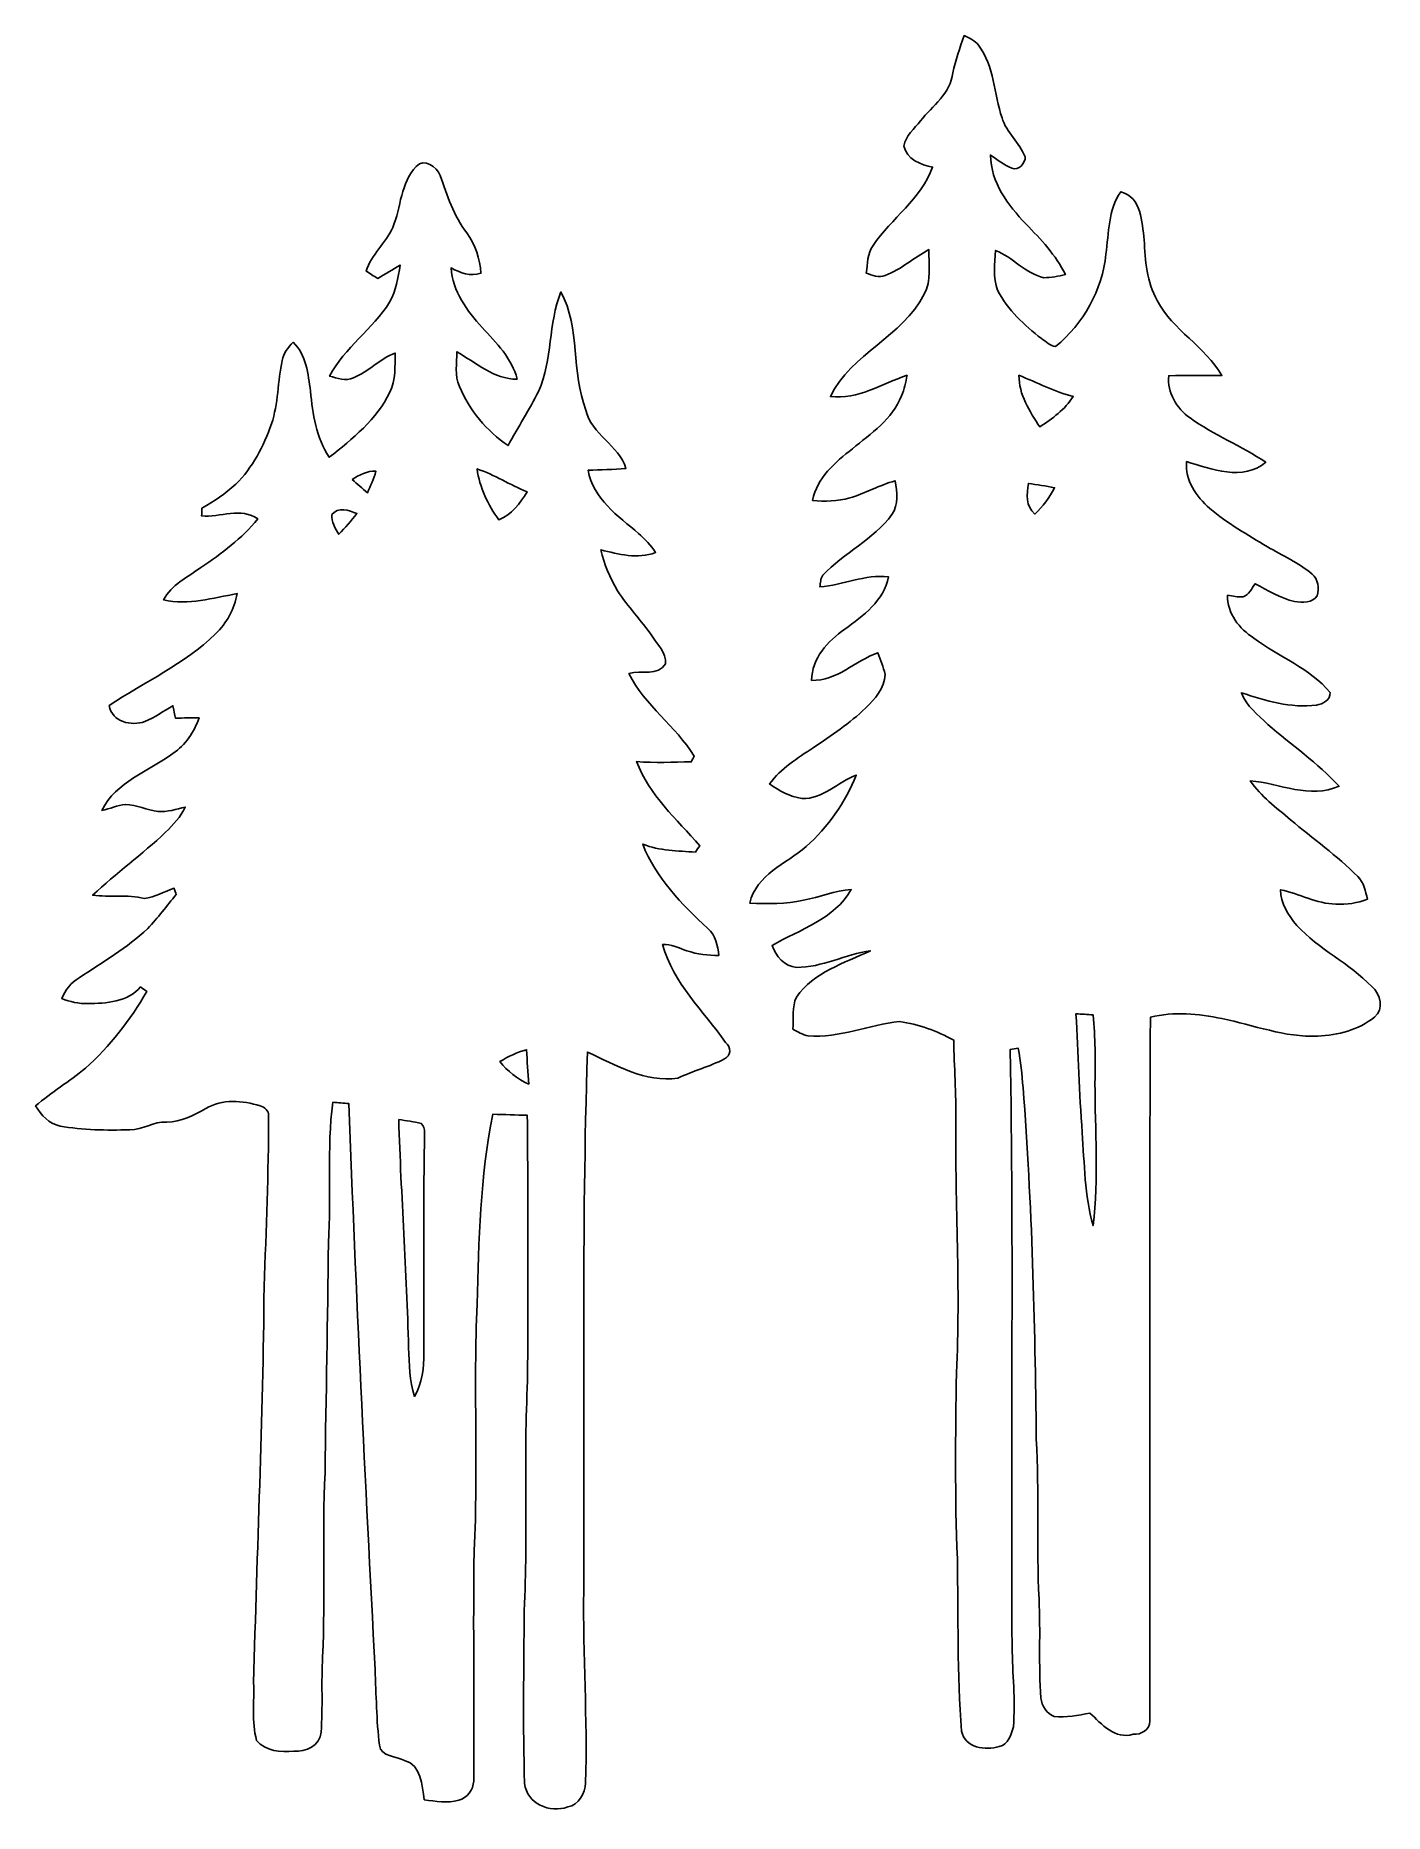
# Model space of a CAD drawing. Header units: centimetres. Extents: x -10.9 to 12.9, y -15.7 to 15.7.
import ezdxf

# ---------------------------------------------------------------- set-up
doc = ezdxf.new("R2010")
doc.units = ezdxf.units.CM
doc.header["$MEASUREMENT"] = 0
doc.layers.add('Layer 1', color=7, linetype='Continuous')

msp = doc.modelspace()

# ---------------------------------------------------------------- linework, layer by layer
at = {"layer": 'Layer 1', "color": 250}
for points, knots in [([(5.45747, 15.68838), (5.5439, 15.64322), (5.65079, 15.60336), (5.70865, 15.51693), (5.70865, 15.51693), (5.99052, 15.14792), (5.9817, 14.66003), (6.12528, 14.23599), (6.12528, 14.23599), (6.20077, 13.97706), (6.43255, 13.79996), (6.53062, 13.55266), (6.53062, 13.55266), (6.54544, 13.43977), (6.41209, 13.29514), (6.29497, 13.34946), (6.29497, 13.34946), (6.15632, 13.40203), (6.04449, 13.50257), (5.92032, 13.58018), (5.92032, 13.58018), (5.92702, 13.09934), (6.22829, 12.7), (6.54579, 12.36662), (6.54579, 12.36662), (6.80967, 12.09675), (7.07284, 11.81629), (7.24323, 11.47551), (7.24323, 11.47551), (7.11835, 11.44693), (6.98994, 11.42118), (6.86223, 11.41871), (6.86223, 11.41871), (6.53415, 11.49315), (6.31825, 11.78031), (6.01098, 11.90061), (6.01098, 11.90061), (5.99828, 11.66636), (5.95559, 11.42224), (6.04661, 11.19752), (6.04661, 11.19752), (6.22547, 10.8518), (6.5151, 10.57981), (6.82131, 10.34697), (6.82131, 10.34697), (6.89575, 10.29264), (6.97195, 10.21927), (7.06896, 10.20833), (7.06896, 10.20833), (7.55791, 10.60838), (7.89728, 11.20316), (7.95479, 11.83711), (7.95479, 11.83711), (8.00841, 12.20893), (7.99712, 12.61286), (8.21725, 12.93495), (8.21725, 12.93495), (8.59331, 12.83723), (8.58696, 12.39802), (8.63212, 12.08793), (8.63212, 12.08793), (8.64411, 11.7221), (8.6801, 11.34145), (8.86178, 11.01513), (8.86178, 11.01513), (9.13941, 10.49443), (9.70633, 10.20339), (10.00196, 9.69786), (10.00196, 9.69786), (9.68939, 9.6901), (9.37648, 9.69751), (9.06392, 9.69151), (9.06392, 9.69151), (9.03817, 9.39412), (9.2015, 9.11437), (9.43998, 8.94821), (9.43998, 8.94821), (9.85979, 8.64411), (10.3505, 8.45749), (10.77701, 8.16469), (10.77701, 8.16469), (10.37661, 7.83096), (9.81463, 8.04227), (9.3793, 8.17668), (9.3793, 8.17668), (9.34861, 7.84895), (9.55146, 7.55897), (9.78747, 7.35365), (9.78747, 7.35365), (10.09685, 7.08731), (10.45598, 6.88728), (10.80417, 6.67702), (10.80417, 6.67702), (11.06911, 6.52039), (11.35733, 6.39586), (11.59298, 6.19442), (11.59298, 6.19442), (11.70481, 6.10588), (11.71504, 5.9436), (11.68435, 5.81378), (11.68435, 5.81378), (11.60145, 5.67972), (11.42153, 5.69101), (11.2843, 5.71288), (11.2843, 5.71288), (11.03312, 5.76827), (10.81299, 5.90973), (10.58651, 6.02474), (10.58651, 6.02474), (10.52901, 5.93866), (10.48103, 5.83036), (10.37696, 5.79191), (10.37696, 5.79191), (10.28418, 5.78485), (10.19246, 5.80954), (10.10109, 5.82013), (10.10109, 5.82013), (10.09332, 5.50192), (10.30993, 5.22781), (10.56781, 5.06554), (10.56781, 5.06554), (11.00173, 4.72511), (11.55735, 4.54237), (11.91048, 4.10492), (11.91048, 4.10492), (11.92318, 3.97298), (11.78101, 3.9049), (11.67201, 3.88514), (11.67201, 3.88514), (11.21727, 3.82587), (10.77277, 3.96134), (10.34732, 4.10351), (10.34732, 4.10351), (10.42705, 3.86539), (10.64154, 3.71546), (10.81158, 3.54401), (10.81158, 3.54401), (11.23174, 3.18311), (11.69035, 2.8642), (12.06817, 2.45498), (12.06817, 2.45498), (11.55876, 2.22497), (11.01866, 2.50508), (10.50255, 2.55164), (10.50255, 2.55164), (10.68917, 2.27506), (10.96045, 2.0768), (11.21198, 1.86408), (11.21198, 1.86408), (11.60886, 1.53176), (12.0336, 1.23119), (12.39837, 0.86184), (12.39837, 0.86184), (12.50703, 0.75777), (12.5349, 0.60501), (12.56982, 0.46461), (12.56982, 0.46461), (12.39414, 0.39441), (12.20258, 0.36301), (12.01385, 0.37747), (12.01385, 0.37747), (11.67024, 0.38029), (11.36615, 0.56021), (11.0363, 0.62936), (11.0363, 0.62936), (11.04089, 0.38947), (11.17177, 0.17815), (11.32381, 0.00035), (11.32381, 0.00035), (11.71046, -0.42263), (12.25127, -0.66463), (12.64461, -1.07879), (12.64461, -1.07879), (12.79878, -1.20191), (12.86933, -1.48449), (12.69294, -1.61643), (12.69294, -1.61643), (12.41354, -1.84185), (12.0463, -1.93357), (11.69352, -1.95016), (11.69352, -1.95016), (11.11074, -1.97944), (10.56322, -1.75331), (10.00125, -1.64218), (10.00125, -1.64218), (9.58815, -1.55152), (9.1567, -1.51553), (8.74219, -1.61678), (8.74219, -1.61678), (8.71573, -5.75239), (8.73936, -9.88907), (8.73125, -14.02503), (8.73125, -14.02503), (8.73972, -14.17884), (8.57426, -14.26986), (8.43562, -14.25857), (8.43562, -14.25857), (8.11706, -14.35806), (7.87788, -14.07619), (7.67433, -13.88428), (7.67433, -13.88428), (7.46725, -13.92555), (7.25346, -13.96224), (7.04321, -13.94707), (7.04321, -13.94707), (6.91444, -13.89204), (6.82519, -13.75798), (6.81002, -13.6204), (6.81002, -13.6204), (6.76487, -13.04008), (6.80579, -12.45764), (6.77721, -11.87697), (6.77721, -11.87697), (6.72924, -10.9347), (6.78356, -9.99102), (6.72888, -9.0491), (6.72888, -9.0491), (6.70807, -6.98429), (6.65304, -4.91878), (6.49605, -2.85891), (6.49605, -2.85891), (6.47241, -2.62714), (6.45795, -2.3943), (6.40997, -2.16606), (6.40997, -2.16606), (6.36305, -2.17205), (6.31613, -2.17805), (6.26992, -2.1844), (6.26992, -2.1844), (6.33201, -5.69489), (6.27627, -9.20715), (6.30132, -12.71799), (6.30132, -12.71799), (6.30908, -13.18683), (6.36164, -13.65603), (6.3246, -14.12487), (6.3246, -14.12487), (6.29038, -14.26386), (6.23182, -14.4399), (6.07554, -14.47482), (6.07554, -14.47482), (5.83247, -14.54961), (5.46735, -14.49811), (5.41055, -14.20424), (5.41055, -14.20424), (5.32906, -13.19424), (5.35587, -12.17754), (5.33612, -11.16471), (5.33612, -11.16471), (5.29026, -10.07251), (5.30472, -8.97819), (5.32024, -7.88564), (5.32024, -7.88564), (5.39609, -6.40362), (5.29308, -4.9216), (5.30931, -3.43958), (5.30931, -3.43958), (5.31671, -2.9658), (5.27932, -2.49343), (5.27191, -2.02036), (5.27191, -2.02036), (4.97522, -1.86231), (4.65102, -1.7399), (4.31765, -1.69439), (4.31765, -1.69439), (3.77543, -1.74872), (3.2579, -1.99143), (2.70439, -1.94627), (2.70439, -1.94627), (2.60667, -1.92723), (2.52095, -1.87325), (2.43452, -1.82704), (2.43452, -1.82704), (2.45992, -1.64183), (2.41124, -1.43651), (2.49943, -1.26436), (2.49943, -1.26436), (2.80247, -0.81986), (3.34186, -0.66675), (3.80436, -0.44556), (3.80436, -0.44556), (3.36162, -0.50871), (2.9524, -0.74154), (2.49802, -0.73942), (2.49802, -0.73942), (2.28318, -0.72425), (2.13889, -0.54222), (2.06904, -0.35278), (2.06904, -0.35278), (2.55976, -0.06632), (3.16548, 0.10478), (3.46534, 0.63324), (3.46534, 0.63324), (3.17712, 0.61313), (2.90548, 0.49989), (2.62326, 0.44662), (2.62326, 0.44662), (2.31281, 0.37465), (1.99143, 0.37782), (1.67499, 0.39441), (1.67499, 0.39441), (1.79035, 0.90099), (2.31528, 1.08303), (2.66771, 1.38994), (2.66771, 1.38994), (3.05117, 1.73496), (3.36621, 2.16817), (3.55283, 2.65077), (3.55283, 2.65077), (3.22439, 2.53118), (2.96439, 2.22144), (2.59327, 2.23908), (2.59327, 2.23908), (2.38231, 2.27013), (2.19604, 2.37596), (2.02459, 2.49555), (2.02459, 2.49555), (2.22144, 2.77283), (2.51742, 2.9464), (2.79365, 3.13302), (2.79365, 3.13302), (3.11679, 3.34469), (3.43535, 3.56694), (3.71898, 3.83046), (3.71898, 3.83046), (3.88479, 3.99274), (4.05024, 4.18077), (4.06294, 4.42595), (4.06294, 4.42595), (4.03154, 4.55718), (3.97898, 4.68171), (3.931, 4.8073), (3.931, 4.8073), (3.53272, 4.66513), (3.21451, 4.30671), (2.76542, 4.32012), (2.76542, 4.32012), (2.76789, 4.71099), (3.05153, 5.00909), (3.34892, 5.22252), (3.34892, 5.22252), (3.6703, 5.45888), (4.05024, 5.72594), (4.12186, 6.14821), (4.12186, 6.14821), (3.70346, 6.19231), (3.3207, 6.00075), (2.91112, 5.96971), (2.91112, 5.96971), (2.92453, 6.03814), (2.91853, 6.11717), (2.96404, 6.17432), (2.96404, 6.17432), (3.33657, 6.56802), (3.85621, 6.80544), (4.18253, 7.24535), (4.18253, 7.24535), (4.30459, 7.41786), (4.27284, 7.64293), (4.23757, 7.83872), (4.23757, 7.83872), (3.96205, 7.76217), (3.71158, 7.61788), (3.43747, 7.5371), (3.43747, 7.5371), (3.22404, 7.47995), (3.00108, 7.46513), (2.78201, 7.49371), (2.78201, 7.49371), (2.85785, 7.88811), (3.18276, 8.16963), (3.48544, 8.40246), (3.48544, 8.40246), (3.80965, 8.67163), (4.19171, 8.92634), (4.34904, 9.33697), (4.34904, 9.33697), (4.40055, 9.45162), (4.42948, 9.57509), (4.44923, 9.69857), (4.44923, 9.69857), (4.00579, 9.55534), (3.58528, 9.26147), (3.09739, 9.32427), (3.09739, 9.32427), (3.46393, 10.08662), (4.37197, 10.3759), (4.74839, 11.12908), (4.74839, 11.12908), (4.88774, 11.36579), (4.82494, 11.65613), (4.83482, 11.91613), (4.83482, 11.91613), (4.57235, 11.77396), (4.34552, 11.56723), (4.06576, 11.45822), (4.06576, 11.45822), (3.95287, 11.40707), (3.83611, 11.46175), (3.72957, 11.50091), (3.72957, 11.50091), (3.75214, 11.66424), (3.74897, 11.84769), (3.84881, 11.98915), (3.84881, 11.98915), (4.17618, 12.4654), (4.69688, 12.80866), (4.90008, 13.36887), (4.90008, 13.36887), (4.69512, 13.41014), (4.4323, 13.5068), (4.39491, 13.74069), (4.39491, 13.74069), (4.42383, 13.92167), (4.57906, 14.04655), (4.68701, 14.18519), (4.68701, 14.18519), (4.90149, 14.44872), (5.21511, 14.6685), (5.25639, 15.03116), (5.25639, 15.03116), (5.30966, 15.25411), (5.37669, 15.47389), (5.45747, 15.68838), (5.45747, 15.68838), (5.45747, 15.68838), (5.45747, 15.68838), (5.45747, 15.68838)], [0, 0, 0, 0, 0.00925926, 0.00925926, 0.00925926, 0.00925926, 0.01851852, 0.01851852, 0.01851852, 0.01851852, 0.02777778, 0.02777778, 0.02777778, 0.02777778, 0.03703704, 0.03703704, 0.03703704, 0.03703704, 0.0462963, 0.0462963, 0.0462963, 0.0462963, 0.05555556, 0.05555556, 0.05555556, 0.05555556, 0.06481481, 0.06481481, 0.06481481, 0.06481481, 0.07407407, 0.07407407, 0.07407407, 0.07407407, 0.08333333, 0.08333333, 0.08333333, 0.08333333, 0.09259259, 0.09259259, 0.09259259, 0.09259259, 0.10185185, 0.10185185, 0.10185185, 0.10185185, 0.11111111, 0.11111111, 0.11111111, 0.11111111, 0.12037037, 0.12037037, 0.12037037, 0.12037037, 0.12962963, 0.12962963, 0.12962963, 0.12962963, 0.13888889, 0.13888889, 0.13888889, 0.13888889, 0.14814815, 0.14814815, 0.14814815, 0.14814815, 0.15740741, 0.15740741, 0.15740741, 0.15740741, 0.16666667, 0.16666667, 0.16666667, 0.16666667, 0.17592593, 0.17592593, 0.17592593, 0.17592593, 0.18518519, 0.18518519, 0.18518519, 0.18518519, 0.19444444, 0.19444444, 0.19444444, 0.19444444, 0.2037037, 0.2037037, 0.2037037, 0.2037037, 0.21296296, 0.21296296, 0.21296296, 0.21296296, 0.22222222, 0.22222222, 0.22222222, 0.22222222, 0.23148148, 0.23148148, 0.23148148, 0.23148148, 0.24074074, 0.24074074, 0.24074074, 0.24074074, 0.25, 0.25, 0.25, 0.25, 0.25925926, 0.25925926, 0.25925926, 0.25925926, 0.26851852, 0.26851852, 0.26851852, 0.26851852, 0.27777778, 0.27777778, 0.27777778, 0.27777778, 0.28703704, 0.28703704, 0.28703704, 0.28703704, 0.2962963, 0.2962963, 0.2962963, 0.2962963, 0.30555556, 0.30555556, 0.30555556, 0.30555556, 0.31481481, 0.31481481, 0.31481481, 0.31481481, 0.32407407, 0.32407407, 0.32407407, 0.32407407, 0.33333333, 0.33333333, 0.33333333, 0.33333333, 0.34259259, 0.34259259, 0.34259259, 0.34259259, 0.35185185, 0.35185185, 0.35185185, 0.35185185, 0.36111111, 0.36111111, 0.36111111, 0.36111111, 0.37037037, 0.37037037, 0.37037037, 0.37037037, 0.37962963, 0.37962963, 0.37962963, 0.37962963, 0.38888889, 0.38888889, 0.38888889, 0.38888889, 0.39814815, 0.39814815, 0.39814815, 0.39814815, 0.40740741, 0.40740741, 0.40740741, 0.40740741, 0.41666667, 0.41666667, 0.41666667, 0.41666667, 0.42592593, 0.42592593, 0.42592593, 0.42592593, 0.43518519, 0.43518519, 0.43518519, 0.43518519, 0.44444444, 0.44444444, 0.44444444, 0.44444444, 0.4537037, 0.4537037, 0.4537037, 0.4537037, 0.46296296, 0.46296296, 0.46296296, 0.46296296, 0.47222222, 0.47222222, 0.47222222, 0.47222222, 0.48148148, 0.48148148, 0.48148148, 0.48148148, 0.49074074, 0.49074074, 0.49074074, 0.49074074, 0.5, 0.5, 0.5, 0.5, 0.50925926, 0.50925926, 0.50925926, 0.50925926, 0.51851852, 0.51851852, 0.51851852, 0.51851852, 0.52777778, 0.52777778, 0.52777778, 0.52777778, 0.53703704, 0.53703704, 0.53703704, 0.53703704, 0.5462963, 0.5462963, 0.5462963, 0.5462963, 0.55555556, 0.55555556, 0.55555556, 0.55555556, 0.56481481, 0.56481481, 0.56481481, 0.56481481, 0.57407407, 0.57407407, 0.57407407, 0.57407407, 0.58333333, 0.58333333, 0.58333333, 0.58333333, 0.59259259, 0.59259259, 0.59259259, 0.59259259, 0.60185185, 0.60185185, 0.60185185, 0.60185185, 0.61111111, 0.61111111, 0.61111111, 0.61111111, 0.62037037, 0.62037037, 0.62037037, 0.62037037, 0.62962963, 0.62962963, 0.62962963, 0.62962963, 0.63888889, 0.63888889, 0.63888889, 0.63888889, 0.64814815, 0.64814815, 0.64814815, 0.64814815, 0.65740741, 0.65740741, 0.65740741, 0.65740741, 0.66666667, 0.66666667, 0.66666667, 0.66666667, 0.67592593, 0.67592593, 0.67592593, 0.67592593, 0.68518519, 0.68518519, 0.68518519, 0.68518519, 0.69444444, 0.69444444, 0.69444444, 0.69444444, 0.7037037, 0.7037037, 0.7037037, 0.7037037, 0.71296296, 0.71296296, 0.71296296, 0.71296296, 0.72222222, 0.72222222, 0.72222222, 0.72222222, 0.73148148, 0.73148148, 0.73148148, 0.73148148, 0.74074074, 0.74074074, 0.74074074, 0.74074074, 0.75, 0.75, 0.75, 0.75, 0.75925926, 0.75925926, 0.75925926, 0.75925926, 0.76851852, 0.76851852, 0.76851852, 0.76851852, 0.77777778, 0.77777778, 0.77777778, 0.77777778, 0.78703704, 0.78703704, 0.78703704, 0.78703704, 0.7962963, 0.7962963, 0.7962963, 0.7962963, 0.80555556, 0.80555556, 0.80555556, 0.80555556, 0.81481481, 0.81481481, 0.81481481, 0.81481481, 0.82407407, 0.82407407, 0.82407407, 0.82407407, 0.83333333, 0.83333333, 0.83333333, 0.83333333, 0.84259259, 0.84259259, 0.84259259, 0.84259259, 0.85185185, 0.85185185, 0.85185185, 0.85185185, 0.86111111, 0.86111111, 0.86111111, 0.86111111, 0.87037037, 0.87037037, 0.87037037, 0.87037037, 0.87962963, 0.87962963, 0.87962963, 0.87962963, 0.88888889, 0.88888889, 0.88888889, 0.88888889, 0.89814815, 0.89814815, 0.89814815, 0.89814815, 0.90740741, 0.90740741, 0.90740741, 0.90740741, 0.91666667, 0.91666667, 0.91666667, 0.91666667, 0.92592593, 0.92592593, 0.92592593, 0.92592593, 0.93518519, 0.93518519, 0.93518519, 0.93518519, 0.94444444, 0.94444444, 0.94444444, 0.94444444, 0.9537037, 0.9537037, 0.9537037, 0.9537037, 0.96296296, 0.96296296, 0.96296296, 0.96296296, 0.97222222, 0.97222222, 0.97222222, 0.97222222, 0.98148148, 0.98148148, 0.98148148, 0.98148148, 1, 1, 1, 1]), ([(-4.20934, 13.38157), (-4.06718, 13.53573), (-3.84845, 13.37733), (-3.78531, 13.22317), (-3.78531, 13.22317), (-3.66395, 12.87039), (-3.54718, 12.50809), (-3.31541, 12.20823), (-3.31541, 12.20823), (-3.16618, 11.99833), (-3.08187, 11.75456), (-3.0674, 11.49703), (-3.0674, 11.49703), (-3.25226, 11.43388), (-3.43112, 11.50691), (-3.59375, 11.59192), (-3.59375, 11.59192), (-3.56129, 11.18094), (-3.31505, 10.8331), (-3.04236, 10.53994), (-3.04236, 10.53994), (-2.79682, 10.27148), (-2.51601, 9.99666), (-2.42782, 9.63083), (-2.42782, 9.63083), (-2.83492, 9.62801), (-3.15701, 9.92223), (-3.49109, 10.11414), (-3.49109, 10.11414), (-3.48968, 9.91129), (-3.53342, 9.69504), (-3.44593, 9.50313), (-3.44593, 9.50313), (-3.26708, 9.08438), (-2.96616, 8.71396), (-2.58727, 8.45996), (-2.58727, 8.45996), (-2.41194, 8.78346), (-2.21227, 9.09391), (-2.04682, 9.42269), (-2.04682, 9.42269), (-1.80269, 9.97656), (-1.88101, 10.61332), (-1.65594, 11.17036), (-1.65594, 11.17036), (-1.30916, 10.5283), (-1.47743, 9.75536), (-1.21426, 9.08509), (-1.21426, 9.08509), (-1.12219, 8.65152), (-0.63041, 8.47407), (-0.51047, 8.05744), (-0.51047, 8.05744), (-0.73201, 8.03522), (-0.95426, 8.03204), (-1.17651, 8.02464), (-1.17651, 8.02464), (-1.08656, 7.52792), (-0.6477, 7.2136), (-0.28575, 6.91021), (-0.28575, 6.91021), (-0.1711, 6.8132), (-0.06844, 6.70207), (0.0127, 6.57507), (0.0127, 6.57507), (-0.30833, 6.45019), (-0.635, 6.54756), (-0.95321, 6.62058), (-0.95321, 6.62058), (-0.8957, 6.36623), (-0.78599, 6.12704), (-0.65899, 5.90021), (-0.65899, 5.90021), (-0.47484, 5.61975), (-0.23989, 5.37704), (-0.04763, 5.10223), (-0.04763, 5.10223), (0.04939, 4.95124), (0.20003, 4.81048), (0.18979, 4.61363), (0.18979, 4.61363), (0.06068, 4.39314), (-0.24165, 4.50215), (-0.45544, 4.44183), (-0.45544, 4.44183), (-0.17604, 3.87597), (0.36759, 3.51614), (0.69532, 2.98662), (0.69532, 2.98662), (0.67733, 2.95204), (0.66005, 2.91782), (0.64276, 2.88325), (0.64276, 2.88325), (0.32138, 2.88678), (-0.00141, 2.85679), (-0.32209, 2.89172), (-0.32209, 2.89172), (-0.10125, 2.29623), (0.38664, 1.87254), (0.7934, 1.40653), (0.7934, 1.40653), (0.76764, 1.36843), (0.7426, 1.32997), (0.71755, 1.29152), (0.71755, 1.29152), (0.40323, 1.3141), (0.08326, 1.31727), (-0.21343, 1.43334), (-0.21343, 1.43334), (0.01976, 0.83996), (0.47554, 0.37359), (0.9338, -0.05468), (0.9338, -0.05468), (1.07738, -0.1711), (1.10984, -0.35489), (1.12924, -0.52952), (1.12924, -0.52952), (0.93945, -0.52776), (0.74683, -0.51118), (0.56762, -0.4445), (0.56762, -0.4445), (0.4258, -0.40181), (0.28963, -0.32703), (0.13758, -0.3362), (0.13758, -0.3362), (0.32279, -1.01953), (0.85831, -1.50424), (1.24989, -2.06516), (1.24989, -2.06516), (1.35396, -2.14277), (1.34232, -2.30364), (1.22767, -2.35373), (1.22767, -2.35373), (0.96344, -2.48849), (0.67345, -2.56575), (0.40464, -2.6924), (0.40464, -2.6924), (-0.16722, -2.77601), (-0.68827, -2.46098), (-1.18745, -2.23203), (-1.18745, -2.23203), (-1.29046, -5.39644), (-1.24037, -8.56368), (-1.25307, -11.72986), (-1.25307, -11.72986), (-1.26824, -12.85946), (-1.18569, -13.98834), (-1.21991, -15.11794), (-1.21991, -15.11794), (-1.23119, -15.30421), (-1.33668, -15.50635), (-1.53635, -15.54057), (-1.53635, -15.54057), (-1.84714, -15.65451), (-2.25954, -15.48095), (-2.29517, -15.12958), (-2.29517, -15.12958), (-2.33045, -14.11464), (-2.30964, -13.09758), (-2.30258, -12.08229), (-2.30258, -12.08229), (-2.23767, -10.73079), (-2.31528, -9.37683), (-2.24331, -8.02569), (-2.24331, -8.02569), (-2.23943, -6.46606), (-2.23273, -4.90608), (-2.24825, -3.34645), (-2.24825, -3.34645), (-2.45181, -3.33975), (-2.65501, -3.3341), (-2.85821, -3.32916), (-2.85821, -3.32916), (-3.08151, -4.42736), (-3.10303, -5.5566), (-3.13443, -6.67385), (-3.13443, -6.67385), (-3.19899, -8.12271), (-3.11397, -9.57474), (-3.18488, -11.02395), (-3.18488, -11.02395), (-3.20957, -12.37686), (-3.17853, -13.73011), (-3.1944, -15.08337), (-3.1944, -15.08337), (-3.19758, -15.23612), (-3.31153, -15.38041), (-3.45899, -15.42027), (-3.45899, -15.42027), (-3.65619, -15.48024), (-3.86715, -15.44179), (-4.06718, -15.41392), (-4.06718, -15.41392), (-4.10175, -15.16592), (-4.11903, -14.79726), (-4.41607, -14.72212), (-4.41607, -14.72212), (-4.55789, -14.64345), (-4.83306, -14.66109), (-4.85458, -14.45154), (-4.85458, -14.45154), (-4.91243, -14.00916), (-4.91173, -13.56148), (-4.9336, -13.11698), (-4.9336, -13.11698), (-5.10505, -9.79205), (-5.27614, -6.46642), (-5.39362, -3.13902), (-5.39362, -3.13902), (-5.48887, -3.13126), (-5.58377, -3.1242), (-5.67831, -3.1175), (-5.67831, -3.1175), (-5.79014, -3.937), (-5.69807, -4.76885), (-5.75663, -5.59259), (-5.75663, -5.59259), (-5.76615, -6.94443), (-5.80108, -8.29557), (-5.81448, -9.64741), (-5.81448, -9.64741), (-5.86846, -10.72903), (-5.80954, -11.81276), (-5.85929, -12.89473), (-5.85929, -12.89473), (-5.88433, -13.33676), (-5.85223, -13.78162), (-5.8861, -14.22365), (-5.8861, -14.22365), (-5.89703, -14.45613), (-6.15844, -14.58031), (-6.36658, -14.55702), (-6.36658, -14.55702), (-6.60188, -14.57643), (-6.85941, -14.56126), (-7.02451, -14.36617), (-7.02451, -14.36617), (-7.11235, -14.03773), (-7.06226, -13.68778), (-7.07602, -13.35264), (-7.07602, -13.35264), (-7.01569, -11.02395), (-6.91021, -8.69632), (-6.89081, -6.36693), (-6.89081, -6.36693), (-6.85306, -5.36328), (-6.81461, -4.35963), (-6.81038, -3.35527), (-6.81038, -3.35527), (-6.80967, -3.26919), (-6.87811, -3.19899), (-6.95925, -3.18135), (-6.95925, -3.18135), (-7.26969, -3.08575), (-7.63094, -3.05082), (-7.91951, -3.22862), (-7.91951, -3.22862), (-8.13047, -3.35209), (-8.35519, -3.46569), (-8.60637, -3.46745), (-8.60637, -3.46745), (-8.83814, -3.45087), (-9.03146, -3.60821), (-9.26148, -3.60257), (-9.26148, -3.60257), (-9.6714, -3.61209), (-10.08627, -3.60998), (-10.49055, -3.53589), (-10.49055, -3.53589), (-10.68529, -3.49956), (-10.82604, -3.34398), (-10.922, -3.17994), (-10.922, -3.17994), (-10.63978, -2.94358), (-10.32616, -2.7492), (-10.04182, -2.51636), (-10.04182, -2.51636), (-9.61178, -2.12725), (-9.24842, -1.66652), (-8.96056, -1.16346), (-8.96056, -1.16346), (-8.99724, -1.1363), (-9.03358, -1.10984), (-9.06956, -1.08303), (-9.06956, -1.08303), (-9.29675, -1.34832), (-9.67528, -1.37619), (-10.00125, -1.37654), (-10.00125, -1.37654), (-10.15929, -1.38395), (-10.31205, -1.34338), (-10.4588, -1.29046), (-10.4588, -1.29046), (-10.40306, -1.13559), (-10.293, -1.01141), (-10.15436, -0.92357), (-10.15436, -0.92357), (-9.73984, -0.64876), (-9.30839, -0.3937), (-8.94327, -0.05256), (-8.94327, -0.05256), (-8.76371, 0.13617), (-8.60637, 0.34396), (-8.44197, 0.54575), (-8.44197, 0.54575), (-8.45079, 0.57326), (-8.46808, 0.62865), (-8.47654, 0.65617), (-8.47654, 0.65617), (-8.65223, 0.59831), (-8.81698, 0.49283), (-9.00324, 0.47766), (-9.00324, 0.47766), (-9.30416, 0.54963), (-9.61178, 0.49671), (-9.91553, 0.53199), (-9.91553, 0.53199), (-9.50136, 0.91969), (-9.04028, 1.25342), (-8.62824, 1.64359), (-8.62824, 1.64359), (-8.49313, 1.77447), (-8.3633, 1.91523), (-8.28216, 2.08703), (-8.28216, 2.08703), (-8.4388, 2.04893), (-8.59719, 1.99813), (-8.76018, 2.00731), (-8.76018, 2.00731), (-8.95456, 2.04153), (-9.13977, 2.11843), (-9.33732, 2.13536), (-9.33732, 2.13536), (-9.47843, 2.11526), (-9.61178, 2.05916), (-9.75078, 2.02847), (-9.75078, 2.02847), (-9.50524, 2.53788), (-8.92739, 2.71427), (-8.50159, 3.03318), (-8.50159, 3.03318), (-8.27264, 3.17747), (-8.12659, 3.41136), (-8.03628, 3.66183), (-8.03628, 3.66183), (-8.17527, 3.66395), (-8.31391, 3.65689), (-8.45256, 3.65231), (-8.45256, 3.65231), (-8.46384, 3.70769), (-8.48678, 3.81847), (-8.49842, 3.87385), (-8.49842, 3.87385), (-8.66352, 3.78178), (-8.81698, 3.66748), (-8.99266, 3.59516), (-8.99266, 3.59516), (-9.23431, 3.50908), (-9.57157, 3.58563), (-9.62448, 3.87597), (-9.62448, 3.87597), (-8.99689, 4.2926), (-8.29557, 4.6101), (-7.74912, 5.13891), (-7.74912, 5.13891), (-7.54698, 5.32518), (-7.41856, 5.58165), (-7.36388, 5.84976), (-7.36388, 5.84976), (-7.79216, 5.77674), (-8.22854, 5.63774), (-8.66387, 5.73828), (-8.66387, 5.73828), (-8.5284, 6.00745), (-8.23489, 6.1401), (-8.00488, 6.31296), (-8.00488, 6.31296), (-7.63693, 6.55426), (-7.28486, 6.82554), (-7.00334, 7.16597), (-7.00334, 7.16597), (-7.29192, 7.37905), (-7.66868, 7.18996), (-7.99289, 7.21854), (-7.99289, 7.21854), (-7.99112, 7.25241), (-7.98795, 7.32049), (-7.98618, 7.35471), (-7.98618, 7.35471), (-7.77734, 7.48065), (-7.57026, 7.61294), (-7.39034, 7.77875), (-7.39034, 7.77875), (-7.09224, 8.07156), (-6.90033, 8.45185), (-6.76028, 8.84096), (-6.76028, 8.84096), (-6.63893, 9.20256), (-6.65198, 9.59167), (-6.5726, 9.96174), (-6.5726, 9.96174), (-6.54685, 10.08768), (-6.46642, 10.19034), (-6.37893, 10.28065), (-6.37893, 10.28065), (-6.14398, 10.06122), (-6.11681, 9.72044), (-6.07272, 9.42058), (-6.07272, 9.42058), (-6.03462, 9.01629), (-5.97323, 8.59861), (-5.7404, 8.25465), (-5.7404, 8.25465), (-5.33329, 8.57814), (-4.9022, 8.92175), (-4.67431, 9.40153), (-4.67431, 9.40153), (-4.56459, 9.61425), (-4.5847, 9.86049), (-4.57835, 10.09191), (-4.57835, 10.09191), (-4.85175, 9.9949), (-5.04543, 9.75889), (-5.31566, 9.65412), (-5.31566, 9.65412), (-5.45077, 9.5885), (-5.59929, 9.65271), (-5.73476, 9.68234), (-5.73476, 9.68234), (-5.47652, 10.19104), (-4.96923, 10.50678), (-4.67783, 10.99079), (-4.67783, 10.99079), (-4.56001, 11.18729), (-4.5279, 11.41871), (-4.49121, 11.64096), (-4.49121, 11.64096), (-4.62456, 11.56511), (-4.75509, 11.48503), (-4.88703, 11.40636), (-4.88703, 11.40636), (-4.95618, 11.44905), (-5.02461, 11.49279), (-5.0927, 11.53689), (-5.0927, 11.53689), (-4.99322, 11.82723), (-4.74909, 12.0329), (-4.61857, 12.30595), (-4.61857, 12.30595), (-4.47957, 12.6619), (-4.48134, 13.08806), (-4.20934, 13.38157), (-4.20934, 13.38157), (-4.20934, 13.38157), (-4.20934, 13.38157), (-4.20934, 13.38157)], [0, 0, 0, 0, 0.00869565, 0.00869565, 0.00869565, 0.00869565, 0.0173913, 0.0173913, 0.0173913, 0.0173913, 0.02608696, 0.02608696, 0.02608696, 0.02608696, 0.03478261, 0.03478261, 0.03478261, 0.03478261, 0.04347826, 0.04347826, 0.04347826, 0.04347826, 0.05217391, 0.05217391, 0.05217391, 0.05217391, 0.06086957, 0.06086957, 0.06086957, 0.06086957, 0.06956522, 0.06956522, 0.06956522, 0.06956522, 0.07826087, 0.07826087, 0.07826087, 0.07826087, 0.08695652, 0.08695652, 0.08695652, 0.08695652, 0.09565217, 0.09565217, 0.09565217, 0.09565217, 0.10434783, 0.10434783, 0.10434783, 0.10434783, 0.11304348, 0.11304348, 0.11304348, 0.11304348, 0.12173913, 0.12173913, 0.12173913, 0.12173913, 0.13043478, 0.13043478, 0.13043478, 0.13043478, 0.13913043, 0.13913043, 0.13913043, 0.13913043, 0.14782609, 0.14782609, 0.14782609, 0.14782609, 0.15652174, 0.15652174, 0.15652174, 0.15652174, 0.16521739, 0.16521739, 0.16521739, 0.16521739, 0.17391304, 0.17391304, 0.17391304, 0.17391304, 0.1826087, 0.1826087, 0.1826087, 0.1826087, 0.19130435, 0.19130435, 0.19130435, 0.19130435, 0.2, 0.2, 0.2, 0.2, 0.20869565, 0.20869565, 0.20869565, 0.20869565, 0.2173913, 0.2173913, 0.2173913, 0.2173913, 0.22608696, 0.22608696, 0.22608696, 0.22608696, 0.23478261, 0.23478261, 0.23478261, 0.23478261, 0.24347826, 0.24347826, 0.24347826, 0.24347826, 0.25217391, 0.25217391, 0.25217391, 0.25217391, 0.26086957, 0.26086957, 0.26086957, 0.26086957, 0.26956522, 0.26956522, 0.26956522, 0.26956522, 0.27826087, 0.27826087, 0.27826087, 0.27826087, 0.28695652, 0.28695652, 0.28695652, 0.28695652, 0.29565217, 0.29565217, 0.29565217, 0.29565217, 0.30434783, 0.30434783, 0.30434783, 0.30434783, 0.31304348, 0.31304348, 0.31304348, 0.31304348, 0.32173913, 0.32173913, 0.32173913, 0.32173913, 0.33043478, 0.33043478, 0.33043478, 0.33043478, 0.33913043, 0.33913043, 0.33913043, 0.33913043, 0.34782609, 0.34782609, 0.34782609, 0.34782609, 0.35652174, 0.35652174, 0.35652174, 0.35652174, 0.36521739, 0.36521739, 0.36521739, 0.36521739, 0.37391304, 0.37391304, 0.37391304, 0.37391304, 0.3826087, 0.3826087, 0.3826087, 0.3826087, 0.39130435, 0.39130435, 0.39130435, 0.39130435, 0.4, 0.4, 0.4, 0.4, 0.40869565, 0.40869565, 0.40869565, 0.40869565, 0.4173913, 0.4173913, 0.4173913, 0.4173913, 0.42608696, 0.42608696, 0.42608696, 0.42608696, 0.43478261, 0.43478261, 0.43478261, 0.43478261, 0.44347826, 0.44347826, 0.44347826, 0.44347826, 0.45217391, 0.45217391, 0.45217391, 0.45217391, 0.46086957, 0.46086957, 0.46086957, 0.46086957, 0.46956522, 0.46956522, 0.46956522, 0.46956522, 0.47826087, 0.47826087, 0.47826087, 0.47826087, 0.48695652, 0.48695652, 0.48695652, 0.48695652, 0.49565217, 0.49565217, 0.49565217, 0.49565217, 0.50434783, 0.50434783, 0.50434783, 0.50434783, 0.51304348, 0.51304348, 0.51304348, 0.51304348, 0.52173913, 0.52173913, 0.52173913, 0.52173913, 0.53043478, 0.53043478, 0.53043478, 0.53043478, 0.53913043, 0.53913043, 0.53913043, 0.53913043, 0.54782609, 0.54782609, 0.54782609, 0.54782609, 0.55652174, 0.55652174, 0.55652174, 0.55652174, 0.56521739, 0.56521739, 0.56521739, 0.56521739, 0.57391304, 0.57391304, 0.57391304, 0.57391304, 0.5826087, 0.5826087, 0.5826087, 0.5826087, 0.59130435, 0.59130435, 0.59130435, 0.59130435, 0.6, 0.6, 0.6, 0.6, 0.60869565, 0.60869565, 0.60869565, 0.60869565, 0.6173913, 0.6173913, 0.6173913, 0.6173913, 0.62608696, 0.62608696, 0.62608696, 0.62608696, 0.63478261, 0.63478261, 0.63478261, 0.63478261, 0.64347826, 0.64347826, 0.64347826, 0.64347826, 0.65217391, 0.65217391, 0.65217391, 0.65217391, 0.66086957, 0.66086957, 0.66086957, 0.66086957, 0.66956522, 0.66956522, 0.66956522, 0.66956522, 0.67826087, 0.67826087, 0.67826087, 0.67826087, 0.68695652, 0.68695652, 0.68695652, 0.68695652, 0.69565217, 0.69565217, 0.69565217, 0.69565217, 0.70434783, 0.70434783, 0.70434783, 0.70434783, 0.71304348, 0.71304348, 0.71304348, 0.71304348, 0.72173913, 0.72173913, 0.72173913, 0.72173913, 0.73043478, 0.73043478, 0.73043478, 0.73043478, 0.73913043, 0.73913043, 0.73913043, 0.73913043, 0.74782609, 0.74782609, 0.74782609, 0.74782609, 0.75652174, 0.75652174, 0.75652174, 0.75652174, 0.76521739, 0.76521739, 0.76521739, 0.76521739, 0.77391304, 0.77391304, 0.77391304, 0.77391304, 0.7826087, 0.7826087, 0.7826087, 0.7826087, 0.79130435, 0.79130435, 0.79130435, 0.79130435, 0.8, 0.8, 0.8, 0.8, 0.80869565, 0.80869565, 0.80869565, 0.80869565, 0.8173913, 0.8173913, 0.8173913, 0.8173913, 0.82608696, 0.82608696, 0.82608696, 0.82608696, 0.83478261, 0.83478261, 0.83478261, 0.83478261, 0.84347826, 0.84347826, 0.84347826, 0.84347826, 0.85217391, 0.85217391, 0.85217391, 0.85217391, 0.86086957, 0.86086957, 0.86086957, 0.86086957, 0.86956522, 0.86956522, 0.86956522, 0.86956522, 0.87826087, 0.87826087, 0.87826087, 0.87826087, 0.88695652, 0.88695652, 0.88695652, 0.88695652, 0.89565217, 0.89565217, 0.89565217, 0.89565217, 0.90434783, 0.90434783, 0.90434783, 0.90434783, 0.91304348, 0.91304348, 0.91304348, 0.91304348, 0.92173913, 0.92173913, 0.92173913, 0.92173913, 0.93043478, 0.93043478, 0.93043478, 0.93043478, 0.93913043, 0.93913043, 0.93913043, 0.93913043, 0.94782609, 0.94782609, 0.94782609, 0.94782609, 0.95652174, 0.95652174, 0.95652174, 0.95652174, 0.96521739, 0.96521739, 0.96521739, 0.96521739, 0.97391304, 0.97391304, 0.97391304, 0.97391304, 0.9826087, 0.9826087, 0.9826087, 0.9826087, 1, 1, 1, 1]), ([(6.42197, 9.69927), (6.42091, 9.35919), (6.60929, 9.0611), (6.79238, 8.78875), (6.79238, 8.78875), (7.01216, 8.93939), (7.23512, 9.09391), (7.38011, 9.32356), (7.38011, 9.32356), (7.04638, 9.41282), (6.74017, 9.57086), (6.42197, 9.69927), (6.42197, 9.69927), (6.42197, 9.69927), (6.42197, 9.69927), (6.42197, 9.69927)], [0, 0, 0, 0, 0.2, 0.2, 0.2, 0.2, 0.4, 0.4, 0.4, 0.4, 0.6, 0.6, 0.6, 0.6, 1, 1, 1, 1]), ([(-5.33753, 7.86342), (-5.24898, 7.78334), (-5.15867, 7.70431), (-5.0673, 7.6267), (-5.0673, 7.6267), (-5.01333, 7.75159), (-4.95512, 7.87541), (-4.91913, 8.007), (-4.91913, 8.007), (-5.07259, 8.0204), (-5.21194, 7.94103), (-5.33753, 7.86342), (-5.33753, 7.86342), (-5.33753, 7.86342), (-5.33753, 7.86342), (-5.33753, 7.86342)], [0, 0, 0, 0, 0.2, 0.2, 0.2, 0.2, 0.4, 0.4, 0.4, 0.4, 0.6, 0.6, 0.6, 0.6, 1, 1, 1, 1]), ([(-3.13549, 8.04757), (-3.08963, 7.71913), (-2.94323, 7.41892), (-2.75167, 7.15151), (-2.75167, 7.15151), (-2.52166, 7.23829), (-2.37561, 7.44432), (-2.25284, 7.64646), (-2.25284, 7.64646), (-2.55482, 7.76358), (-2.8261, 7.9502), (-3.13549, 8.04757), (-3.13549, 8.04757), (-3.13549, 8.04757), (-3.13549, 8.04757), (-3.13549, 8.04757)], [0, 0, 0, 0, 0.2, 0.2, 0.2, 0.2, 0.4, 0.4, 0.4, 0.4, 0.6, 0.6, 0.6, 0.6, 1, 1, 1, 1]), ([(6.58848, 7.79321), (6.56026, 7.60342), (6.54226, 7.39105), (6.70101, 7.25205), (6.70101, 7.25205), (6.84706, 7.38258), (6.95501, 7.54697), (7.05097, 7.71631), (7.05097, 7.71631), (6.89716, 7.74488), (6.74335, 7.77275), (6.58848, 7.79321), (6.58848, 7.79321), (6.58848, 7.79321), (6.58848, 7.79321), (6.58848, 7.79321)], [0, 0, 0, 0, 0.2, 0.2, 0.2, 0.2, 0.4, 0.4, 0.4, 0.4, 0.6, 0.6, 0.6, 0.6, 1, 1, 1, 1]), ([(-5.69913, 7.24323), (-5.6956, 7.11588), (-5.64162, 7.00052), (-5.57283, 6.89681), (-5.57283, 6.89681), (-5.45994, 7.01216), (-5.35517, 7.13528), (-5.25357, 7.26052), (-5.25357, 7.26052), (-5.39433, 7.3212), (-5.5813, 7.38293), (-5.69913, 7.24323), (-5.69913, 7.24323), (-5.69913, 7.24323), (-5.69913, 7.24323), (-5.69913, 7.24323)], [0, 0, 0, 0, 0.2, 0.2, 0.2, 0.2, 0.4, 0.4, 0.4, 0.4, 0.6, 0.6, 0.6, 0.6, 1, 1, 1, 1]), ([(7.42774, -1.55893), (7.46689, -2.25601), (7.48771, -2.95381), (7.53816, -3.64984), (7.53816, -3.64984), (7.57837, -4.19841), (7.58084, -4.75686), (7.73007, -5.29026), (7.73007, -5.29026), (7.82884, -4.45558), (7.76534, -3.61244), (7.76358, -2.7746), (7.76358, -2.7746), (7.7784, -2.3749), (7.76746, -1.9752), (7.72936, -1.57762), (7.72936, -1.57762), (7.62882, -1.5681), (7.52828, -1.56139), (7.42774, -1.55893)], [0, 0, 0, 0, 0.16666667, 0.16666667, 0.16666667, 0.16666667, 0.33333333, 0.33333333, 0.33333333, 0.33333333, 0.5, 0.5, 0.5, 0.5, 0.66666667, 0.66666667, 0.66666667, 0.66666667, 1, 1, 1, 1]), ([(-2.73262, -2.39924), (-2.59927, -2.5714), (-2.42147, -2.70616), (-2.22391, -2.79717), (-2.22391, -2.79717), (-2.23873, -2.59574), (-2.24931, -2.39289), (-2.26272, -2.19216), (-2.26272, -2.19216), (-2.42993, -2.23449), (-2.58445, -2.31246), (-2.73262, -2.39924), (-2.73262, -2.39924), (-2.73262, -2.39924), (-2.73262, -2.39924), (-2.73262, -2.39924)], [0, 0, 0, 0, 0.2, 0.2, 0.2, 0.2, 0.4, 0.4, 0.4, 0.4, 0.6, 0.6, 0.6, 0.6, 1, 1, 1, 1]), ([(-4.51661, -3.42265), (-4.47534, -4.76462), (-4.37374, -6.10447), (-4.3434, -7.44679), (-4.3434, -7.44679), (-4.318, -7.73148), (-4.33846, -8.03134), (-4.23721, -8.30404), (-4.23721, -8.30404), (-4.11163, -8.06838), (-4.06329, -7.79745), (-4.07211, -7.53216), (-4.07211, -7.53216), (-4.06929, -6.29708), (-4.08834, -5.06166), (-4.06153, -3.82658), (-4.06153, -3.82658), (-4.07106, -3.72075), (-4.03119, -3.57681), (-4.11833, -3.49038), (-4.11833, -3.49038), (-4.25062, -3.46287), (-4.38326, -3.44029), (-4.51661, -3.42265)], [0, 0, 0, 0, 0.14285714, 0.14285714, 0.14285714, 0.14285714, 0.28571429, 0.28571429, 0.28571429, 0.28571429, 0.42857143, 0.42857143, 0.42857143, 0.42857143, 0.57142857, 0.57142857, 0.57142857, 0.57142857, 0.71428571, 0.71428571, 0.71428571, 0.71428571, 1, 1, 1, 1])]:
    msp.add_open_spline(points, degree=3, knots=knots, dxfattribs=at)

doc.saveas('drawing.dxf')
